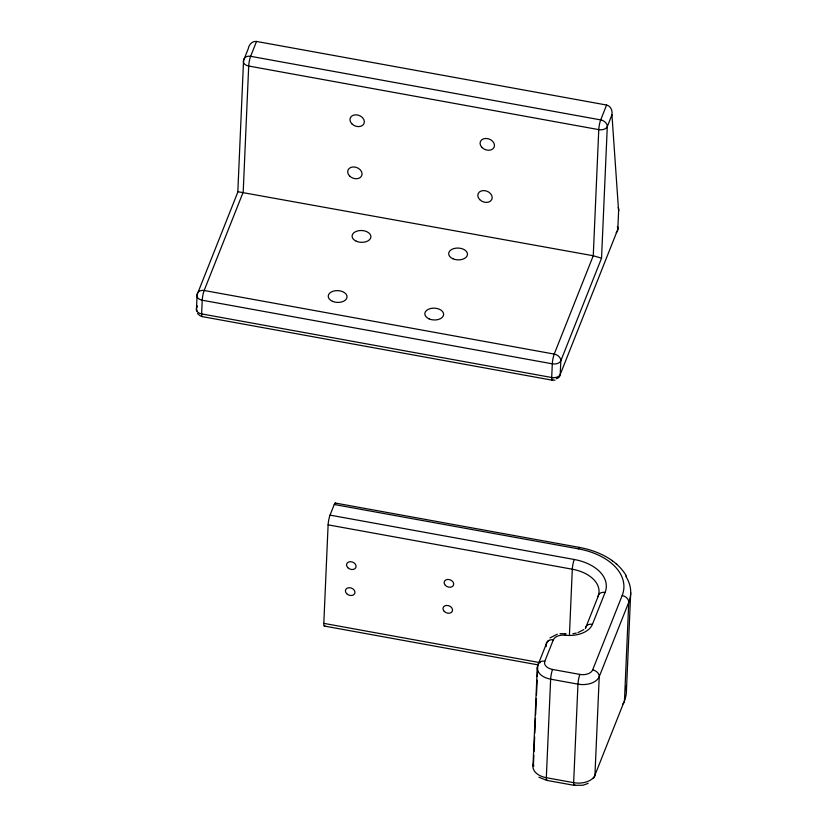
<?xml version="1.0" encoding="UTF-8"?>
<svg xmlns="http://www.w3.org/2000/svg" width="827" height="827" viewBox="0 0 827 827"><rect width="100%" height="100%" fill="white"/><g stroke="black" fill="none" stroke-linecap="round" stroke-linejoin="round"><path stroke-width="1.24" d="M324.804 625.553A7.04 1.168 -79.7 0 1 323.812 623.372L328.112 524.845A7.04 1.168 -79.7 0 1 330.035 515.128L334.253 504.501A7.04 1.168 -79.7 0 1 335.669 504.005M532.991 765.957L537.292 667.441M533.86 766.081A7.04 5.355 21.6 0 1 533.467 763.972L533.849 755.351M534.004 751.66L534.656 736.878M534.811 733.187L535.462 718.405M535.617 714.714L536.32 698.701M536.485 695.011L537.126 680.228M537.292 676.538L537.777 665.456L546.244 644.099A17.605 11.051 2.5 0 1 548.777 640.594M546.14 646.652L546.244 644.099A7.04 5.355 21.6 0 1 553.315 639.86A10.565 6.626 2.5 0 1 565.058 635.198A24.645 15.475 2.5 0 0 592.442 624.302L605.095 592.432A42.239 26.526 2.5 0 0 574.238 559.486L330.035 515.128M569.462 634.464L572.305 569.214A7.04 1.168 -79.7 0 1 574.238 559.486M556.313 378.683A7.04 5.355 21.6 0 0 560.22 374.486L560.82 360.81L601.539 258.21L607.287 126.624L611.949 114.87C612.766 110.89 610.75 105.773 606.594 105.039L256.525 41.443C252.214 40.719 248.772 44.865 248.214 48.793L243.551 60.547L237.804 192.133L197.084 294.732L196.495 308.409A7.04 5.355 21.6 0 0 197.146 311.066M611.949 114.87L618.606 211.071L617.81 229.399L560.22 374.486A7.04 4.424 2.5 0 1 551.702 377.505L201.633 313.909A7.04 4.424 2.5 0 1 196.495 308.409L197.446 306.011M626.411 691.238L630.712 592.711M256.525 41.443L250.622 56.308A7.04 1.168 -79.7 0 0 248.7 66.036L243.19 192.153L204.155 290.494A7.04 1.168 -79.7 0 0 202.233 300.222L201.633 313.909A7.04 1.168 -79.7 0 0 202.481 316.307M606.594 105.039L600.691 119.905A7.04 1.168 -79.7 0 0 598.769 129.632L593.259 255.739L554.224 354.09A7.04 1.168 -79.7 0 0 552.302 363.818L551.702 377.505A7.04 1.168 -79.7 0 0 553.005 379.086M625.739 576.181A66.884 42.001 2.5 0 1 628.768 602.252L599.244 676.62A17.605 11.051 2.5 0 1 577.959 684.146L550.637 679.174A17.605 11.051 2.5 0 1 537.777 665.456A7.04 5.355 21.6 0 1 544.838 661.218L553.315 639.86M605.095 592.432A7.04 5.355 21.6 0 0 598.024 596.66L585.382 628.541A7.04 5.355 21.6 0 1 592.442 624.302M544.838 661.218A10.565 6.626 2.5 0 0 552.56 669.457L579.882 674.418A10.565 6.626 2.5 0 0 592.659 669.901L622.173 595.533A59.844 37.577 2.5 0 0 578.445 548.859L334.253 504.501M583.79 629.595L577.918 632.645M549.976 637.927L557.305 634.206M588.173 783.396L582.983 785.226L574.093 785.34L546.771 780.378L538.904 777.225M237.887 191.719L593.331 255.76L601.487 258.169M576.295 633.1L572.863 633.72M553.604 380.265L554.948 380.11M560.013 633.72L565.627 633.678M202.077 316.586L552.147 380.182M335.266 503.043L579.458 547.412C597.652 550.854 616.632 559.352 626.359 575.912M328.112 524.845L572.305 569.214A35.199 22.102 2.5 0 1 598.024 596.66M323.812 623.372L540.165 662.675M324.246 626.049L538.201 664.908M200.641 316.152L197.498 313.598M611.897 560.406L612.528 560.913M615.95 563.59L616.642 564.138M578.445 548.859A7.04 1.168 -79.7 0 1 579.758 547.784M552.56 669.457A7.04 1.168 -79.7 0 0 550.637 679.174L546.327 777.7A7.04 1.168 -79.7 0 0 547.174 780.109M579.882 674.418A7.04 1.168 -79.7 0 0 577.959 684.146L573.649 782.662A7.04 1.168 -79.7 0 0 574.796 784.575M592.659 669.901A7.04 5.355 21.6 0 1 599.244 676.62L594.944 775.147A7.04 5.355 21.6 0 1 592.773 778.652M622.173 595.533A7.04 5.355 21.6 0 1 628.768 602.252L624.468 700.769L594.944 775.147A17.605 11.051 2.5 0 1 573.649 782.662L546.327 777.7A17.605 11.051 2.5 0 1 533.467 763.972M626.008 686.11A66.884 42.001 2.5 0 1 624.468 700.769A7.04 5.355 21.6 0 1 622.783 703.942M565.058 635.198A7.04 0.631 -83.4 0 1 565.813 634.288M617.345 226.443A7.04 4.424 2.5 0 1 617.81 229.399A7.04 5.355 21.6 0 1 616.167 232.542M618.162 207.587A7.081 5.21 -0.2 0 1 618.586 211.071M600.691 119.905L250.622 56.308A7.04 5.355 21.6 0 0 243.551 60.547A7.04 4.424 2.5 0 0 248.7 66.036L598.769 129.632A7.04 4.424 2.5 0 0 607.287 126.624A7.04 5.355 21.6 0 0 600.691 119.905M554.224 354.09L204.155 290.494A7.04 5.355 21.6 0 0 197.084 294.732A7.04 4.424 2.5 0 0 202.233 300.222L552.302 363.818A7.04 4.424 2.5 0 0 560.82 360.81A7.04 5.355 21.6 0 0 554.224 354.09M444.233 611.38A4.931 3.742 21.6 0 0 452.338 611.236A4.931 3.742 21.6 0 0 446.797 605.416A4.931 3.742 21.6 0 0 444.233 611.38M445.371 585.382A4.931 3.742 21.6 0 0 453.475 585.237A4.931 3.742 21.6 0 0 447.924 579.417A4.931 3.742 21.6 0 0 445.371 585.382M346.647 593.652A4.931 3.742 21.6 0 0 354.752 593.507A4.931 3.742 21.6 0 0 349.201 587.687A4.931 3.742 21.6 0 0 346.647 593.652M347.774 567.653A4.931 3.742 21.6 0 0 355.879 567.508A4.931 3.742 21.6 0 0 350.338 561.688A4.931 3.742 21.6 0 0 347.774 567.653M351.806 123.792A7.422 5.644 21.6 0 0 364.004 123.564A7.422 5.644 21.6 0 0 355.651 114.808A7.422 5.644 21.6 0 0 351.806 123.792M481.924 147.433A7.422 5.644 21.6 0 0 494.132 147.206A7.422 5.644 21.6 0 0 485.78 138.44A7.422 5.644 21.6 0 0 481.924 147.433M479.65 199.565A7.422 5.644 21.6 0 0 491.858 199.338A7.422 5.644 21.6 0 0 483.495 190.582A7.422 5.644 21.6 0 0 479.65 199.565M349.532 175.924A7.422 5.644 21.6 0 0 361.73 175.696A7.422 5.644 21.6 0 0 353.377 166.94A7.422 5.644 21.6 0 0 349.532 175.924M452.917 258.768A9.417 5.913 2.5 0 0 467.482 254.571A9.417 5.913 2.5 0 0 453.878 248.565A9.417 5.913 2.5 0 0 452.917 258.768M356.313 241.226A9.417 5.913 2.5 0 0 370.889 237.018A9.417 5.913 2.5 0 0 357.274 231.022A9.417 5.913 2.5 0 0 356.313 241.226M332.464 301.328A9.417 5.913 2.5 0 0 347.03 297.12A9.417 5.913 2.5 0 0 333.426 291.125A9.417 5.913 2.5 0 0 332.464 301.328M429.058 318.871A9.417 5.913 2.5 0 0 443.634 314.663A9.417 5.913 2.5 0 0 430.019 308.667A9.417 5.913 2.5 0 0 429.058 318.871"/></g></svg>
